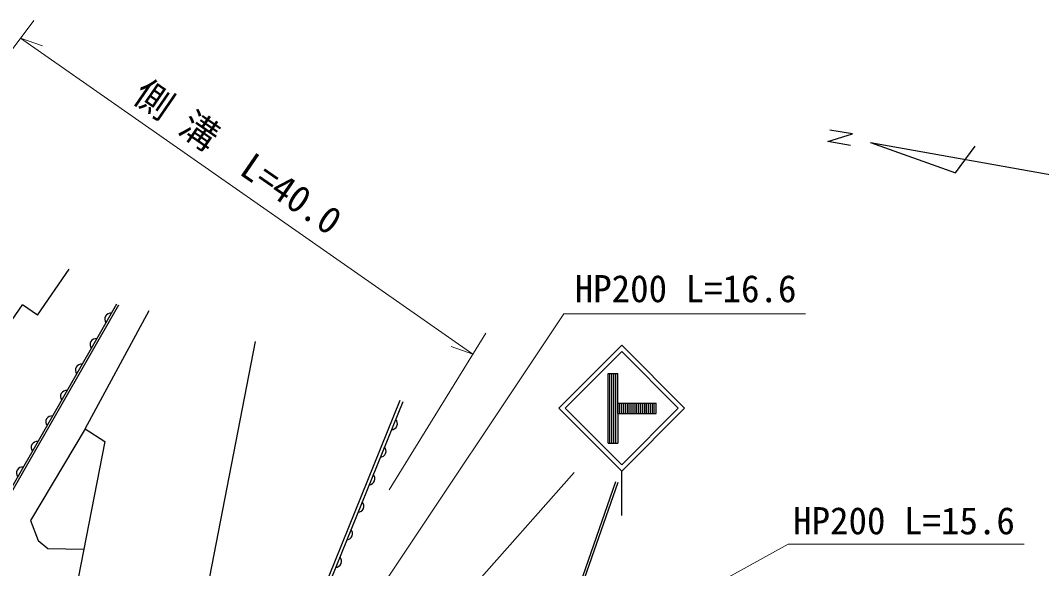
# Model space of a CAD drawing. Units: millimetres, scale not verified. Extents: x 40000 to 680000, y 20000 to 380000.
# Drawn here: x 471775 to 540671, y 276782 to 313727 of the extents above; entities that cross this region are included whole.
import ezdxf
from ezdxf.enums import TextEntityAlignment as Align

# ---------------------------------------------------------------- set-up
doc = ezdxf.new("R2010")
doc.units = ezdxf.units.MM
doc.header["$LTSCALE"] = 1000
for name, color, linetype, lineweight in [('M-BGD', 7, 'Continuous', 25), ('M-BMK-SRVR', 3, 'Continuous', 25), ('M-STR-HTXT', 7, 'Continuous', 13), ('M-STR-STRC', 7, 'Continuous', 25)]:
    doc.layers.add(name, color=color, linetype=linetype, lineweight=lineweight)
doc.styles.add('ＭＳ ゴシック', font='')
doc.styles.get('ＭＳ ゴシック').set_extended_font_data('MS Gothic')

msp = doc.modelspace()

# ---------------------------------------------------------------- linework, layer by layer
at = {"layer": 'M-BGD'}
for p, q in [((472923, 293860), (475066, 296970)), ((467245, 287828), (471914, 294555)), ((468216, 277085), (478285, 294626)), ((468346, 277011), (478415, 294551)), ((472923, 293860), (471914, 294555)), ((476147, 286195), (480458, 294165)), ((484554, 276215), (487633, 292077)), ((497383, 288099), (487918, 264784)), ((497569, 288023), (488012, 264485)), ((476140, 286200), (472454, 280027)), ((476147, 286195), (477462, 285350)), ((477460, 285350), (475111, 273305)), ((502777, 256484), (511953, 282647)), ((502918, 256435), (512094, 282597)), ((472454, 280027), (472965, 278669)), ((472965, 278669), (473629, 278140)), ((473629, 278140), (476047, 278099))]:
    msp.add_line(p, q, dxfattribs=at)
for centre, start, end in [((477868, 293598), 82.7616, 217.52185), ((476879, 291877), 82.7616, 217.52185), ((475889, 290155), 82.7616, 217.52185), ((474884, 288386), 82.7616, 217.52185), ((473894, 286664), 82.7616, 217.52185), ((496805, 286549), 270.52295, 45.2832), ((472905, 284943), 82.7616, 217.52185), ((496036, 284699), 270.52295, 45.2832), ((471915, 283221), 82.7616, 217.52185), ((495290, 282840), 270.52295, 45.2832), ((494544, 280982), 270.52295, 45.2832), ((493775, 279132), 270.52295, 45.2832), ((493029, 277273), 270.52295, 45.2832)]:
    msp.add_arc(centre, 406, start, end, dxfattribs=at)
at = {"layer": 'M-BMK-SRVR'}
for p, q in [((526249, 305559), (527914, 306077)), ((527914, 306077), (526387, 306340)), ((527769, 305289), (526249, 305559)), ((529126, 305491), (534859, 303455)), ((529126, 305491), (553740, 301111)), ((534859, 303455), (536193, 305249))]:
    msp.add_line(p, q, dxfattribs=at)
at = {"layer": 'M-STR-HTXT'}
for p, q in [((465976, 304812), (472686, 313727)), ((471786, 312531), (473256, 312017)), ((471786, 312531), (502300, 291231)), ((489433, 265525), (508432, 293949)), ((508432, 293949), (524747, 293949)), ((496651, 282093), (503170, 292638)), ((502300, 291231), (500830, 291745)), ((492028, 261017), (523564, 278437)), ((523564, 278437), (539494, 278437))]:
    msp.add_line(p, q, dxfattribs=at)
at = {"layer": 'M-STR-STRC'}
for p, q in [((508100, 287591), (512343, 291834)), ((512343, 291834), (516586, 287591)), ((512343, 291410), (508525, 287591)), ((516161, 287591), (512343, 291410)), ((511423, 285241), (511423, 289941)), ((511423, 289941), (512073, 289941)), ((511553, 285241), (511553, 289941)), ((511683, 285241), (511683, 289941)), ((511813, 285241), (511813, 289941)), ((511943, 285241), (511943, 289941)), ((512073, 287941), (512073, 289941)), ((512343, 283348), (508100, 287591)), ((508525, 287591), (512343, 283773)), ((512073, 287241), (512073, 287941)), ((512073, 287941), (514673, 287941)), ((512203, 287241), (512203, 287941)), ((512333, 287241), (512333, 287941)), ((512343, 283773), (516161, 287591)), ((516586, 287591), (512343, 283348)), ((512463, 287241), (512463, 287941)), ((512593, 287241), (512593, 287941)), ((512723, 287241), (512723, 287941)), ((512853, 287241), (512853, 287941)), ((512983, 287241), (512983, 287941)), ((513113, 287241), (513113, 287941)), ((513243, 287241), (513243, 287941)), ((513373, 287241), (513373, 287941)), ((513503, 287241), (513503, 287941)), ((513633, 287241), (513633, 287941)), ((513763, 287241), (513763, 287941)), ((513893, 287241), (513893, 287941)), ((514023, 287241), (514023, 287941)), ((514153, 287241), (514153, 287941)), ((514283, 287241), (514283, 287941)), ((514413, 287241), (514413, 287941)), ((514543, 287241), (514543, 287941)), ((514673, 287241), (514673, 287941)), ((512073, 287241), (514673, 287241)), ((512073, 287241), (512073, 285241)), ((511423, 285241), (512073, 285241)), ((489902, 261564), (509136, 283256)), ((512343, 280348), (512343, 283348))]:
    msp.add_line(p, q, dxfattribs=at)

# ---------------------------------------------------------------- texts
at = {"layer": 'M-STR-HTXT', "style": 'ＭＳ ゴシック'}
msp.add_text('側 溝\u3000L=40.0', height=1833, rotation=325.5, dxfattribs=at).set_placement((478930, 307916), align=Align.BOTTOM_LEFT)
for s, p in [('HP200 L=16.6', (509170, 294185)), ('HP200 L=15.6', (523905, 278541))]:
    msp.add_text(s, height=1833, dxfattribs=at).set_placement(p, align=Align.BOTTOM_LEFT)

doc.saveas('drawing.dxf')
